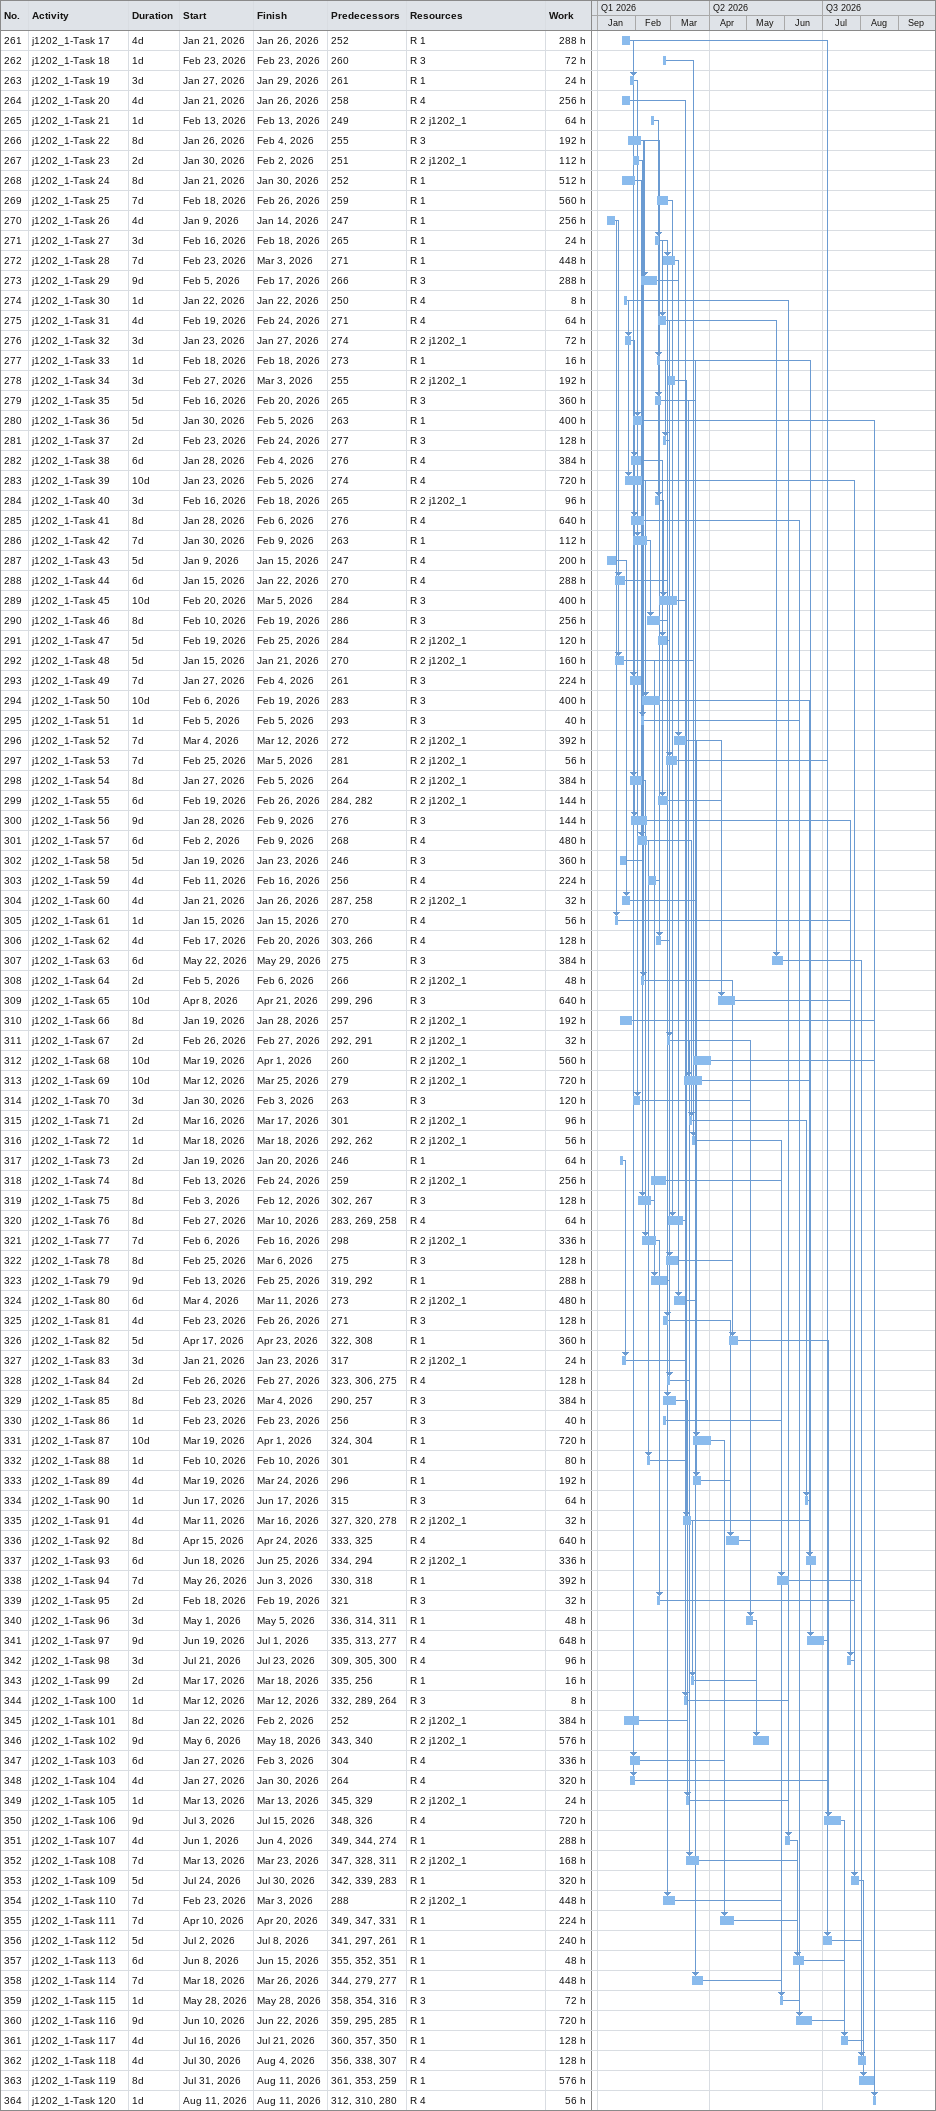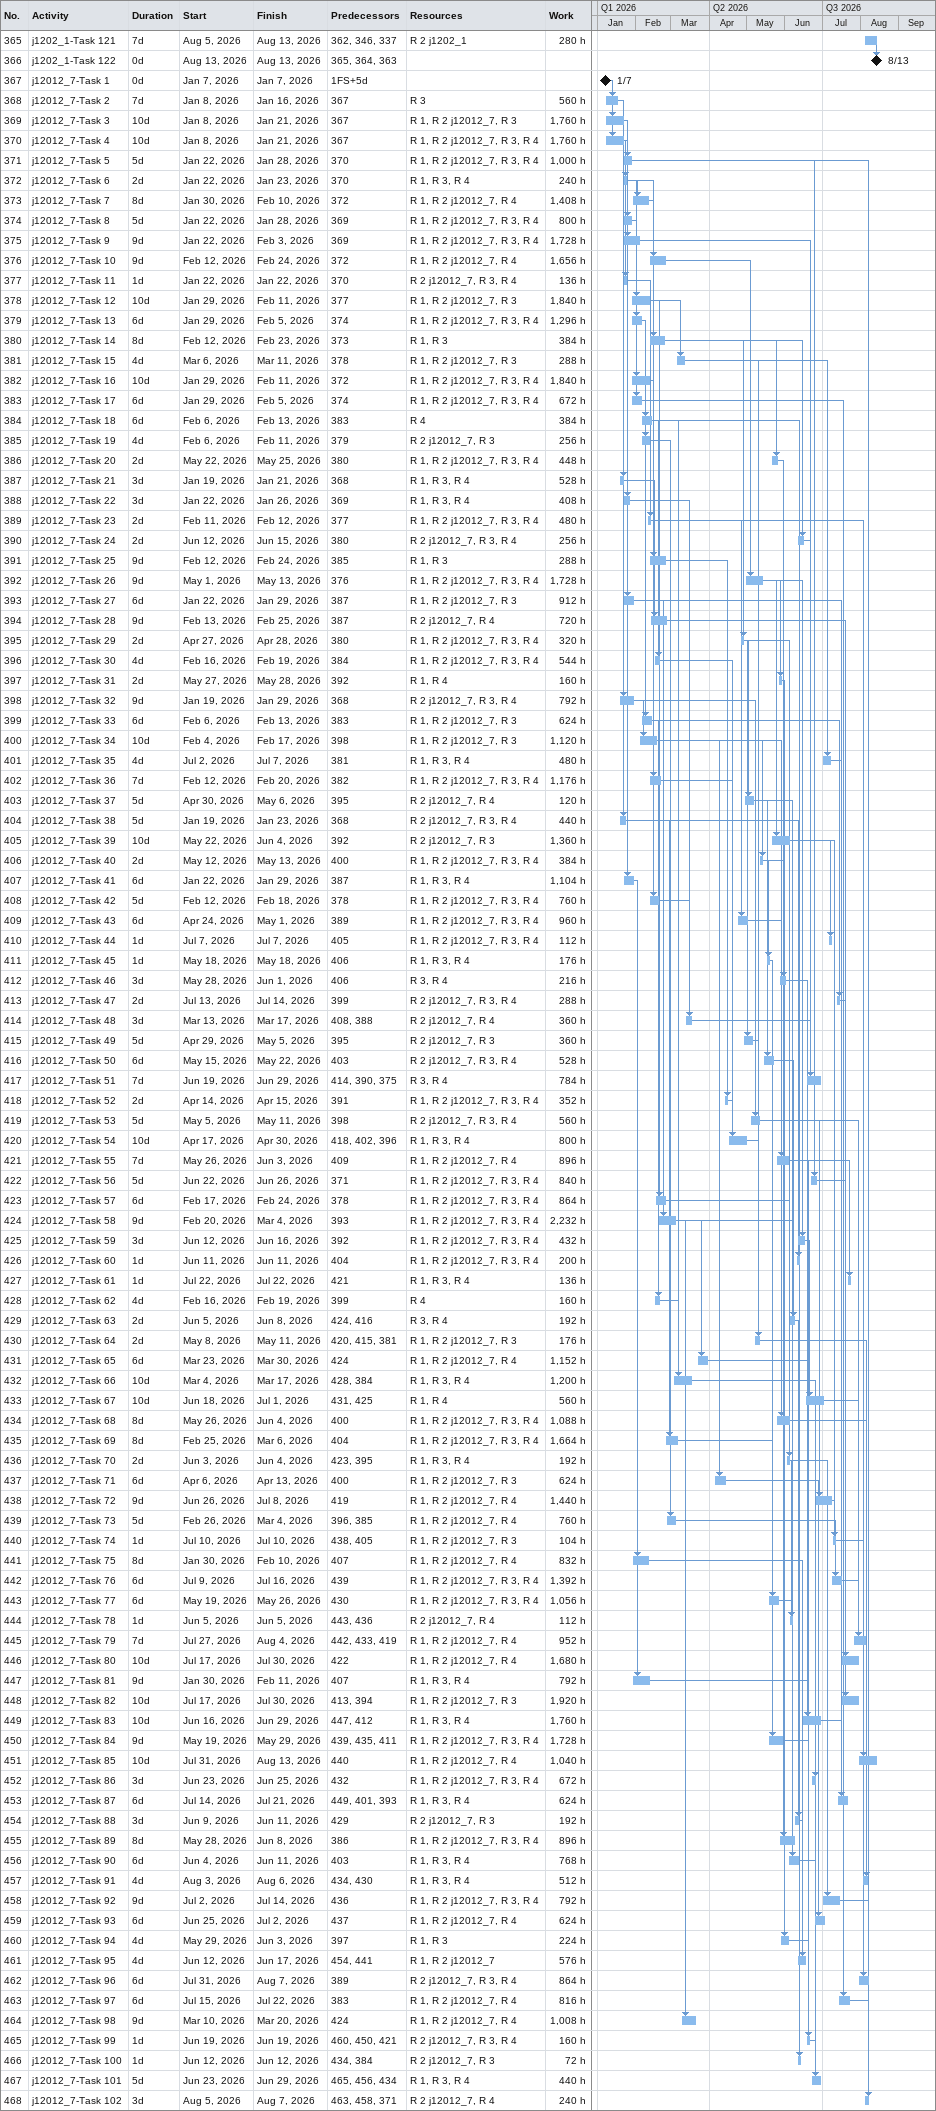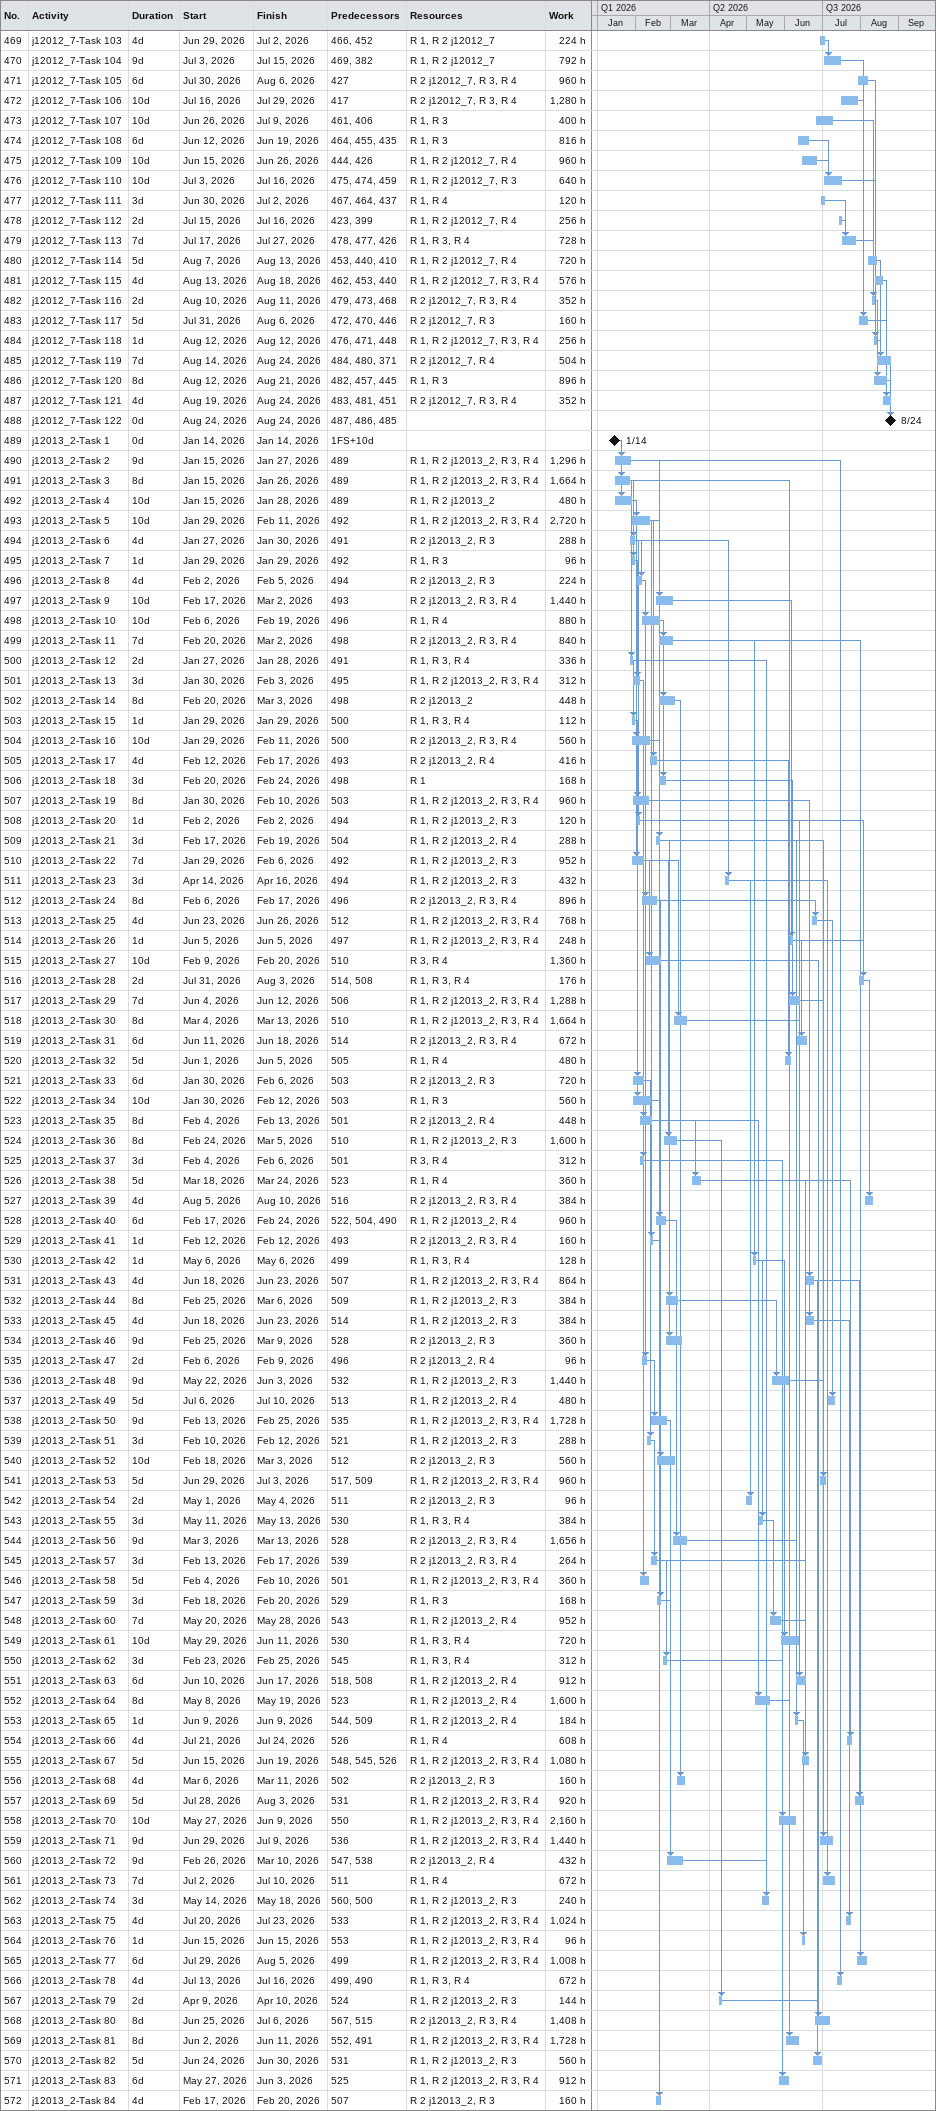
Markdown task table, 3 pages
| ID | Task | Duration | Start | Finish | Predecessors | Resources | Work (h) |
|---|---|---|---|---|---|---|---|
| 261 | j1202_1-Task 17 | 4d | 2026-01-21 | 2026-01-26 | 252 | R 1 | 288 |
| 262 | j1202_1-Task 18 | 1d | 2026-02-23 | 2026-02-23 | 260 | R 3 | 72 |
| 263 | j1202_1-Task 19 | 3d | 2026-01-27 | 2026-01-29 | 261 | R 1 | 24 |
| 264 | j1202_1-Task 20 | 4d | 2026-01-21 | 2026-01-26 | 258 | R 4 | 256 |
| 265 | j1202_1-Task 21 | 1d | 2026-02-13 | 2026-02-13 | 249 | R 2 j1202_1 | 64 |
| 266 | j1202_1-Task 22 | 8d | 2026-01-26 | 2026-02-04 | 255 | R 3 | 192 |
| 267 | j1202_1-Task 23 | 2d | 2026-01-30 | 2026-02-02 | 251 | R 2 j1202_1 | 112 |
| 268 | j1202_1-Task 24 | 8d | 2026-01-21 | 2026-01-30 | 252 | R 1 | 512 |
| 269 | j1202_1-Task 25 | 7d | 2026-02-18 | 2026-02-26 | 259 | R 1 | 560 |
| 270 | j1202_1-Task 26 | 4d | 2026-01-09 | 2026-01-14 | 247 | R 1 | 256 |
| 271 | j1202_1-Task 27 | 3d | 2026-02-16 | 2026-02-18 | 265 | R 1 | 24 |
| 272 | j1202_1-Task 28 | 7d | 2026-02-23 | 2026-03-03 | 271 | R 1 | 448 |
| 273 | j1202_1-Task 29 | 9d | 2026-02-05 | 2026-02-17 | 266 | R 3 | 288 |
| 274 | j1202_1-Task 30 | 1d | 2026-01-22 | 2026-01-22 | 250 | R 4 | 8 |
| 275 | j1202_1-Task 31 | 4d | 2026-02-19 | 2026-02-24 | 271 | R 4 | 64 |
| 276 | j1202_1-Task 32 | 3d | 2026-01-23 | 2026-01-27 | 274 | R 2 j1202_1 | 72 |
| 277 | j1202_1-Task 33 | 1d | 2026-02-18 | 2026-02-18 | 273 | R 1 | 16 |
| 278 | j1202_1-Task 34 | 3d | 2026-02-27 | 2026-03-03 | 255 | R 2 j1202_1 | 192 |
| 279 | j1202_1-Task 35 | 5d | 2026-02-16 | 2026-02-20 | 265 | R 3 | 360 |
| 280 | j1202_1-Task 36 | 5d | 2026-01-30 | 2026-02-05 | 263 | R 1 | 400 |
| 281 | j1202_1-Task 37 | 2d | 2026-02-23 | 2026-02-24 | 277 | R 3 | 128 |
| 282 | j1202_1-Task 38 | 6d | 2026-01-28 | 2026-02-04 | 276 | R 4 | 384 |
| 283 | j1202_1-Task 39 | 10d | 2026-01-23 | 2026-02-05 | 274 | R 4 | 720 |
| 284 | j1202_1-Task 40 | 3d | 2026-02-16 | 2026-02-18 | 265 | R 2 j1202_1 | 96 |
| 285 | j1202_1-Task 41 | 8d | 2026-01-28 | 2026-02-06 | 276 | R 4 | 640 |
| 286 | j1202_1-Task 42 | 7d | 2026-01-30 | 2026-02-09 | 263 | R 1 | 112 |
| 287 | j1202_1-Task 43 | 5d | 2026-01-09 | 2026-01-15 | 247 | R 4 | 200 |
| 288 | j1202_1-Task 44 | 6d | 2026-01-15 | 2026-01-22 | 270 | R 4 | 288 |
| 289 | j1202_1-Task 45 | 10d | 2026-02-20 | 2026-03-05 | 284 | R 3 | 400 |
| 290 | j1202_1-Task 46 | 8d | 2026-02-10 | 2026-02-19 | 286 | R 3 | 256 |
| 291 | j1202_1-Task 47 | 5d | 2026-02-19 | 2026-02-25 | 284 | R 2 j1202_1 | 120 |
| 292 | j1202_1-Task 48 | 5d | 2026-01-15 | 2026-01-21 | 270 | R 2 j1202_1 | 160 |
| 293 | j1202_1-Task 49 | 7d | 2026-01-27 | 2026-02-04 | 261 | R 3 | 224 |
| 294 | j1202_1-Task 50 | 10d | 2026-02-06 | 2026-02-19 | 283 | R 3 | 400 |
| 295 | j1202_1-Task 51 | 1d | 2026-02-05 | 2026-02-05 | 293 | R 3 | 40 |
| 296 | j1202_1-Task 52 | 7d | 2026-03-04 | 2026-03-12 | 272 | R 2 j1202_1 | 392 |
| 297 | j1202_1-Task 53 | 7d | 2026-02-25 | 2026-03-05 | 281 | R 2 j1202_1 | 56 |
| 298 | j1202_1-Task 54 | 8d | 2026-01-27 | 2026-02-05 | 264 | R 2 j1202_1 | 384 |
| 299 | j1202_1-Task 55 | 6d | 2026-02-19 | 2026-02-26 | 284, 282 | R 2 j1202_1 | 144 |
| 300 | j1202_1-Task 56 | 9d | 2026-01-28 | 2026-02-09 | 276 | R 3 | 144 |
| 301 | j1202_1-Task 57 | 6d | 2026-02-02 | 2026-02-09 | 268 | R 4 | 480 |
| 302 | j1202_1-Task 58 | 5d | 2026-01-19 | 2026-01-23 | 246 | R 3 | 360 |
| 303 | j1202_1-Task 59 | 4d | 2026-02-11 | 2026-02-16 | 256 | R 4 | 224 |
| 304 | j1202_1-Task 60 | 4d | 2026-01-21 | 2026-01-26 | 287, 258 | R 2 j1202_1 | 32 |
| 305 | j1202_1-Task 61 | 1d | 2026-01-15 | 2026-01-15 | 270 | R 4 | 56 |
| 306 | j1202_1-Task 62 | 4d | 2026-02-17 | 2026-02-20 | 303, 266 | R 4 | 128 |
| 307 | j1202_1-Task 63 | 6d | 2026-05-22 | 2026-05-29 | 275 | R 3 | 384 |
| 308 | j1202_1-Task 64 | 2d | 2026-02-05 | 2026-02-06 | 266 | R 2 j1202_1 | 48 |
| 309 | j1202_1-Task 65 | 10d | 2026-04-08 | 2026-04-21 | 299, 296 | R 3 | 640 |
| 310 | j1202_1-Task 66 | 8d | 2026-01-19 | 2026-01-28 | 257 | R 2 j1202_1 | 192 |
| 311 | j1202_1-Task 67 | 2d | 2026-02-26 | 2026-02-27 | 292, 291 | R 2 j1202_1 | 32 |
| 312 | j1202_1-Task 68 | 10d | 2026-03-19 | 2026-04-01 | 260 | R 2 j1202_1 | 560 |
| 313 | j1202_1-Task 69 | 10d | 2026-03-12 | 2026-03-25 | 279 | R 2 j1202_1 | 720 |
| 314 | j1202_1-Task 70 | 3d | 2026-01-30 | 2026-02-03 | 263 | R 3 | 120 |
| 315 | j1202_1-Task 71 | 2d | 2026-03-16 | 2026-03-17 | 301 | R 2 j1202_1 | 96 |
| 316 | j1202_1-Task 72 | 1d | 2026-03-18 | 2026-03-18 | 292, 262 | R 2 j1202_1 | 56 |
| 317 | j1202_1-Task 73 | 2d | 2026-01-19 | 2026-01-20 | 246 | R 1 | 64 |
| 318 | j1202_1-Task 74 | 8d | 2026-02-13 | 2026-02-24 | 259 | R 2 j1202_1 | 256 |
| 319 | j1202_1-Task 75 | 8d | 2026-02-03 | 2026-02-12 | 302, 267 | R 3 | 128 |
| 320 | j1202_1-Task 76 | 8d | 2026-02-27 | 2026-03-10 | 283, 269, 258 | R 4 | 64 |
| 321 | j1202_1-Task 77 | 7d | 2026-02-06 | 2026-02-16 | 298 | R 2 j1202_1 | 336 |
| 322 | j1202_1-Task 78 | 8d | 2026-02-25 | 2026-03-06 | 275 | R 3 | 128 |
| 323 | j1202_1-Task 79 | 9d | 2026-02-13 | 2026-02-25 | 319, 292 | R 1 | 288 |
| 324 | j1202_1-Task 80 | 6d | 2026-03-04 | 2026-03-11 | 273 | R 2 j1202_1 | 480 |
| 325 | j1202_1-Task 81 | 4d | 2026-02-23 | 2026-02-26 | 271 | R 3 | 128 |
| 326 | j1202_1-Task 82 | 5d | 2026-04-17 | 2026-04-23 | 322, 308 | R 1 | 360 |
| 327 | j1202_1-Task 83 | 3d | 2026-01-21 | 2026-01-23 | 317 | R 2 j1202_1 | 24 |
| 328 | j1202_1-Task 84 | 2d | 2026-02-26 | 2026-02-27 | 323, 306, 275 | R 4 | 128 |
| 329 | j1202_1-Task 85 | 8d | 2026-02-23 | 2026-03-04 | 290, 257 | R 3 | 384 |
| 330 | j1202_1-Task 86 | 1d | 2026-02-23 | 2026-02-23 | 256 | R 3 | 40 |
| 331 | j1202_1-Task 87 | 10d | 2026-03-19 | 2026-04-01 | 324, 304 | R 1 | 720 |
| 332 | j1202_1-Task 88 | 1d | 2026-02-10 | 2026-02-10 | 301 | R 4 | 80 |
| 333 | j1202_1-Task 89 | 4d | 2026-03-19 | 2026-03-24 | 296 | R 1 | 192 |
| 334 | j1202_1-Task 90 | 1d | 2026-06-17 | 2026-06-17 | 315 | R 3 | 64 |
| 335 | j1202_1-Task 91 | 4d | 2026-03-11 | 2026-03-16 | 327, 320, 278 | R 2 j1202_1 | 32 |
| 336 | j1202_1-Task 92 | 8d | 2026-04-15 | 2026-04-24 | 333, 325 | R 4 | 640 |
| 337 | j1202_1-Task 93 | 6d | 2026-06-18 | 2026-06-25 | 334, 294 | R 2 j1202_1 | 336 |
| 338 | j1202_1-Task 94 | 7d | 2026-05-26 | 2026-06-03 | 330, 318 | R 1 | 392 |
| 339 | j1202_1-Task 95 | 2d | 2026-02-18 | 2026-02-19 | 321 | R 3 | 32 |
| 340 | j1202_1-Task 96 | 3d | 2026-05-01 | 2026-05-05 | 336, 314, 311 | R 1 | 48 |
| 341 | j1202_1-Task 97 | 9d | 2026-06-19 | 2026-07-01 | 335, 313, 277 | R 4 | 648 |
| 342 | j1202_1-Task 98 | 3d | 2026-07-21 | 2026-07-23 | 309, 305, 300 | R 4 | 96 |
| 343 | j1202_1-Task 99 | 2d | 2026-03-17 | 2026-03-18 | 335, 256 | R 1 | 16 |
| 344 | j1202_1-Task 100 | 1d | 2026-03-12 | 2026-03-12 | 332, 289, 264 | R 3 | 8 |
| 345 | j1202_1-Task 101 | 8d | 2026-01-22 | 2026-02-02 | 252 | R 2 j1202_1 | 384 |
| 346 | j1202_1-Task 102 | 9d | 2026-05-06 | 2026-05-18 | 343, 340 | R 2 j1202_1 | 576 |
| 347 | j1202_1-Task 103 | 6d | 2026-01-27 | 2026-02-03 | 304 | R 4 | 336 |
| 348 | j1202_1-Task 104 | 4d | 2026-01-27 | 2026-01-30 | 264 | R 4 | 320 |
| 349 | j1202_1-Task 105 | 1d | 2026-03-13 | 2026-03-13 | 345, 329 | R 2 j1202_1 | 24 |
| 350 | j1202_1-Task 106 | 9d | 2026-07-03 | 2026-07-15 | 348, 326 | R 4 | 720 |
| 351 | j1202_1-Task 107 | 4d | 2026-06-01 | 2026-06-04 | 349, 344, 274 | R 1 | 288 |
| 352 | j1202_1-Task 108 | 7d | 2026-03-13 | 2026-03-23 | 347, 328, 311 | R 2 j1202_1 | 168 |
| 353 | j1202_1-Task 109 | 5d | 2026-07-24 | 2026-07-30 | 342, 339, 283 | R 1 | 320 |
| 354 | j1202_1-Task 110 | 7d | 2026-02-23 | 2026-03-03 | 288 | R 2 j1202_1 | 448 |
| 355 | j1202_1-Task 111 | 7d | 2026-04-10 | 2026-04-20 | 349, 347, 331 | R 1 | 224 |
| 356 | j1202_1-Task 112 | 5d | 2026-07-02 | 2026-07-08 | 341, 297, 261 | R 1 | 240 |
| 357 | j1202_1-Task 113 | 6d | 2026-06-08 | 2026-06-15 | 355, 352, 351 | R 1 | 48 |
| 358 | j1202_1-Task 114 | 7d | 2026-03-18 | 2026-03-26 | 344, 279, 277 | R 1 | 448 |
| 359 | j1202_1-Task 115 | 1d | 2026-05-28 | 2026-05-28 | 358, 354, 316 | R 3 | 72 |
| 360 | j1202_1-Task 116 | 9d | 2026-06-10 | 2026-06-22 | 359, 295, 285 | R 1 | 720 |
| 361 | j1202_1-Task 117 | 4d | 2026-07-16 | 2026-07-21 | 360, 357, 350 | R 1 | 128 |
| 362 | j1202_1-Task 118 | 4d | 2026-07-30 | 2026-08-04 | 356, 338, 307 | R 4 | 128 |
| 363 | j1202_1-Task 119 | 8d | 2026-07-31 | 2026-08-11 | 361, 353, 259 | R 1 | 576 |
| 364 | j1202_1-Task 120 | 1d | 2026-08-11 | 2026-08-11 | 312, 310, 280 | R 4 | 56 |
| 365 | j1202_1-Task 121 | 7d | 2026-08-05 | 2026-08-13 | 362, 346, 337 | R 2 j1202_1 | 280 |
| 366 | j1202_1-Task 122 | 0d | 2026-08-13 | 2026-08-13 | 365, 364, 363 |  |  |
| 367 | j12012_7-Task 1 | 0d | 2026-01-07 | 2026-01-07 | 1FS+5d |  |  |
| 368 | j12012_7-Task 2 | 7d | 2026-01-08 | 2026-01-16 | 367 | R 3 | 560 |
| 369 | j12012_7-Task 3 | 10d | 2026-01-08 | 2026-01-21 | 367 | R 1, R 2 j12012_7, R 3 | 1760 |
| 370 | j12012_7-Task 4 | 10d | 2026-01-08 | 2026-01-21 | 367 | R 1, R 2 j12012_7, R 3, R 4 | 1760 |
| 371 | j12012_7-Task 5 | 5d | 2026-01-22 | 2026-01-28 | 370 | R 1, R 2 j12012_7, R 3, R 4 | 1000 |
| 372 | j12012_7-Task 6 | 2d | 2026-01-22 | 2026-01-23 | 370 | R 1, R 3, R 4 | 240 |
| 373 | j12012_7-Task 7 | 8d | 2026-01-30 | 2026-02-10 | 372 | R 1, R 2 j12012_7, R 4 | 1408 |
| 374 | j12012_7-Task 8 | 5d | 2026-01-22 | 2026-01-28 | 369 | R 1, R 2 j12012_7, R 3, R 4 | 800 |
| 375 | j12012_7-Task 9 | 9d | 2026-01-22 | 2026-02-03 | 369 | R 1, R 2 j12012_7, R 3, R 4 | 1728 |
| 376 | j12012_7-Task 10 | 9d | 2026-02-12 | 2026-02-24 | 372 | R 1, R 2 j12012_7, R 4 | 1656 |
| 377 | j12012_7-Task 11 | 1d | 2026-01-22 | 2026-01-22 | 370 | R 2 j12012_7, R 3, R 4 | 136 |
| 378 | j12012_7-Task 12 | 10d | 2026-01-29 | 2026-02-11 | 377 | R 1, R 2 j12012_7, R 3 | 1840 |
| 379 | j12012_7-Task 13 | 6d | 2026-01-29 | 2026-02-05 | 374 | R 1, R 2 j12012_7, R 3, R 4 | 1296 |
| 380 | j12012_7-Task 14 | 8d | 2026-02-12 | 2026-02-23 | 373 | R 1, R 3 | 384 |
| 381 | j12012_7-Task 15 | 4d | 2026-03-06 | 2026-03-11 | 378 | R 1, R 2 j12012_7, R 3 | 288 |
| 382 | j12012_7-Task 16 | 10d | 2026-01-29 | 2026-02-11 | 372 | R 1, R 2 j12012_7, R 3, R 4 | 1840 |
| 383 | j12012_7-Task 17 | 6d | 2026-01-29 | 2026-02-05 | 374 | R 1, R 2 j12012_7, R 3, R 4 | 672 |
| 384 | j12012_7-Task 18 | 6d | 2026-02-06 | 2026-02-13 | 383 | R 4 | 384 |
| 385 | j12012_7-Task 19 | 4d | 2026-02-06 | 2026-02-11 | 379 | R 2 j12012_7, R 3 | 256 |
| 386 | j12012_7-Task 20 | 2d | 2026-05-22 | 2026-05-25 | 380 | R 1, R 2 j12012_7, R 3, R 4 | 448 |
| 387 | j12012_7-Task 21 | 3d | 2026-01-19 | 2026-01-21 | 368 | R 1, R 3, R 4 | 528 |
| 388 | j12012_7-Task 22 | 3d | 2026-01-22 | 2026-01-26 | 369 | R 1, R 3, R 4 | 408 |
| 389 | j12012_7-Task 23 | 2d | 2026-02-11 | 2026-02-12 | 377 | R 1, R 2 j12012_7, R 3, R 4 | 480 |
| 390 | j12012_7-Task 24 | 2d | 2026-06-12 | 2026-06-15 | 380 | R 2 j12012_7, R 3, R 4 | 256 |
| 391 | j12012_7-Task 25 | 9d | 2026-02-12 | 2026-02-24 | 385 | R 1, R 3 | 288 |
| 392 | j12012_7-Task 26 | 9d | 2026-05-01 | 2026-05-13 | 376 | R 1, R 2 j12012_7, R 3, R 4 | 1728 |
| 393 | j12012_7-Task 27 | 6d | 2026-01-22 | 2026-01-29 | 387 | R 1, R 2 j12012_7, R 3 | 912 |
| 394 | j12012_7-Task 28 | 9d | 2026-02-13 | 2026-02-25 | 387 | R 2 j12012_7, R 4 | 720 |
| 395 | j12012_7-Task 29 | 2d | 2026-04-27 | 2026-04-28 | 380 | R 1, R 2 j12012_7, R 3, R 4 | 320 |
| 396 | j12012_7-Task 30 | 4d | 2026-02-16 | 2026-02-19 | 384 | R 1, R 2 j12012_7, R 3, R 4 | 544 |
| 397 | j12012_7-Task 31 | 2d | 2026-05-27 | 2026-05-28 | 392 | R 1, R 4 | 160 |
| 398 | j12012_7-Task 32 | 9d | 2026-01-19 | 2026-01-29 | 368 | R 2 j12012_7, R 3, R 4 | 792 |
| 399 | j12012_7-Task 33 | 6d | 2026-02-06 | 2026-02-13 | 383 | R 1, R 2 j12012_7, R 3 | 624 |
| 400 | j12012_7-Task 34 | 10d | 2026-02-04 | 2026-02-17 | 398 | R 1, R 2 j12012_7, R 3 | 1120 |
| 401 | j12012_7-Task 35 | 4d | 2026-07-02 | 2026-07-07 | 381 | R 1, R 3, R 4 | 480 |
| 402 | j12012_7-Task 36 | 7d | 2026-02-12 | 2026-02-20 | 382 | R 1, R 2 j12012_7, R 3, R 4 | 1176 |
| 403 | j12012_7-Task 37 | 5d | 2026-04-30 | 2026-05-06 | 395 | R 2 j12012_7, R 4 | 120 |
| 404 | j12012_7-Task 38 | 5d | 2026-01-19 | 2026-01-23 | 368 | R 2 j12012_7, R 3, R 4 | 440 |
| 405 | j12012_7-Task 39 | 10d | 2026-05-22 | 2026-06-04 | 392 | R 2 j12012_7, R 3 | 1360 |
| 406 | j12012_7-Task 40 | 2d | 2026-05-12 | 2026-05-13 | 400 | R 1, R 2 j12012_7, R 3, R 4 | 384 |
| 407 | j12012_7-Task 41 | 6d | 2026-01-22 | 2026-01-29 | 387 | R 1, R 3, R 4 | 1104 |
| 408 | j12012_7-Task 42 | 5d | 2026-02-12 | 2026-02-18 | 378 | R 1, R 2 j12012_7, R 3, R 4 | 760 |
| 409 | j12012_7-Task 43 | 6d | 2026-04-24 | 2026-05-01 | 389 | R 1, R 2 j12012_7, R 3, R 4 | 960 |
| 410 | j12012_7-Task 44 | 1d | 2026-07-07 | 2026-07-07 | 405 | R 1, R 2 j12012_7, R 3, R 4 | 112 |
| 411 | j12012_7-Task 45 | 1d | 2026-05-18 | 2026-05-18 | 406 | R 1, R 3, R 4 | 176 |
| 412 | j12012_7-Task 46 | 3d | 2026-05-28 | 2026-06-01 | 406 | R 3, R 4 | 216 |
| 413 | j12012_7-Task 47 | 2d | 2026-07-13 | 2026-07-14 | 399 | R 2 j12012_7, R 3, R 4 | 288 |
| 414 | j12012_7-Task 48 | 3d | 2026-03-13 | 2026-03-17 | 408, 388 | R 2 j12012_7, R 4 | 360 |
| 415 | j12012_7-Task 49 | 5d | 2026-04-29 | 2026-05-05 | 395 | R 2 j12012_7, R 3 | 360 |
| 416 | j12012_7-Task 50 | 6d | 2026-05-15 | 2026-05-22 | 403 | R 2 j12012_7, R 3, R 4 | 528 |
| 417 | j12012_7-Task 51 | 7d | 2026-06-19 | 2026-06-29 | 414, 390, 375 | R 3, R 4 | 784 |
| 418 | j12012_7-Task 52 | 2d | 2026-04-14 | 2026-04-15 | 391 | R 1, R 2 j12012_7, R 3, R 4 | 352 |
| 419 | j12012_7-Task 53 | 5d | 2026-05-05 | 2026-05-11 | 398 | R 2 j12012_7, R 3, R 4 | 560 |
| 420 | j12012_7-Task 54 | 10d | 2026-04-17 | 2026-04-30 | 418, 402, 396 | R 1, R 3, R 4 | 800 |
| 421 | j12012_7-Task 55 | 7d | 2026-05-26 | 2026-06-03 | 409 | R 1, R 2 j12012_7, R 4 | 896 |
| 422 | j12012_7-Task 56 | 5d | 2026-06-22 | 2026-06-26 | 371 | R 1, R 2 j12012_7, R 3, R 4 | 840 |
| 423 | j12012_7-Task 57 | 6d | 2026-02-17 | 2026-02-24 | 378 | R 1, R 2 j12012_7, R 3, R 4 | 864 |
| 424 | j12012_7-Task 58 | 9d | 2026-02-20 | 2026-03-04 | 393 | R 1, R 2 j12012_7, R 3, R 4 | 2232 |
| 425 | j12012_7-Task 59 | 3d | 2026-06-12 | 2026-06-16 | 392 | R 1, R 2 j12012_7, R 3, R 4 | 432 |
| 426 | j12012_7-Task 60 | 1d | 2026-06-11 | 2026-06-11 | 404 | R 1, R 2 j12012_7, R 3, R 4 | 200 |
| 427 | j12012_7-Task 61 | 1d | 2026-07-22 | 2026-07-22 | 421 | R 1, R 3, R 4 | 136 |
| 428 | j12012_7-Task 62 | 4d | 2026-02-16 | 2026-02-19 | 399 | R 4 | 160 |
| 429 | j12012_7-Task 63 | 2d | 2026-06-05 | 2026-06-08 | 424, 416 | R 3, R 4 | 192 |
| 430 | j12012_7-Task 64 | 2d | 2026-05-08 | 2026-05-11 | 420, 415, 381 | R 1, R 2 j12012_7, R 3 | 176 |
| 431 | j12012_7-Task 65 | 6d | 2026-03-23 | 2026-03-30 | 424 | R 1, R 2 j12012_7, R 4 | 1152 |
| 432 | j12012_7-Task 66 | 10d | 2026-03-04 | 2026-03-17 | 428, 384 | R 1, R 3, R 4 | 1200 |
| 433 | j12012_7-Task 67 | 10d | 2026-06-18 | 2026-07-01 | 431, 425 | R 1, R 4 | 560 |
| 434 | j12012_7-Task 68 | 8d | 2026-05-26 | 2026-06-04 | 400 | R 1, R 2 j12012_7, R 3, R 4 | 1088 |
| 435 | j12012_7-Task 69 | 8d | 2026-02-25 | 2026-03-06 | 404 | R 1, R 2 j12012_7, R 3, R 4 | 1664 |
| 436 | j12012_7-Task 70 | 2d | 2026-06-03 | 2026-06-04 | 423, 395 | R 1, R 3, R 4 | 192 |
| 437 | j12012_7-Task 71 | 6d | 2026-04-06 | 2026-04-13 | 400 | R 1, R 2 j12012_7, R 3 | 624 |
| 438 | j12012_7-Task 72 | 9d | 2026-06-26 | 2026-07-08 | 419 | R 1, R 2 j12012_7, R 4 | 1440 |
| 439 | j12012_7-Task 73 | 5d | 2026-02-26 | 2026-03-04 | 396, 385 | R 1, R 2 j12012_7, R 4 | 760 |
| 440 | j12012_7-Task 74 | 1d | 2026-07-10 | 2026-07-10 | 438, 405 | R 1, R 2 j12012_7, R 3 | 104 |
| 441 | j12012_7-Task 75 | 8d | 2026-01-30 | 2026-02-10 | 407 | R 1, R 2 j12012_7, R 4 | 832 |
| 442 | j12012_7-Task 76 | 6d | 2026-07-09 | 2026-07-16 | 439 | R 1, R 2 j12012_7, R 3, R 4 | 1392 |
| 443 | j12012_7-Task 77 | 6d | 2026-05-19 | 2026-05-26 | 430 | R 1, R 2 j12012_7, R 3, R 4 | 1056 |
| 444 | j12012_7-Task 78 | 1d | 2026-06-05 | 2026-06-05 | 443, 436 | R 2 j12012_7, R 4 | 112 |
| 445 | j12012_7-Task 79 | 7d | 2026-07-27 | 2026-08-04 | 442, 433, 419 | R 1, R 2 j12012_7, R 4 | 952 |
| 446 | j12012_7-Task 80 | 10d | 2026-07-17 | 2026-07-30 | 422 | R 1, R 2 j12012_7, R 4 | 1680 |
| 447 | j12012_7-Task 81 | 9d | 2026-01-30 | 2026-02-11 | 407 | R 1, R 3, R 4 | 792 |
| 448 | j12012_7-Task 82 | 10d | 2026-07-17 | 2026-07-30 | 413, 394 | R 1, R 2 j12012_7, R 3 | 1920 |
| 449 | j12012_7-Task 83 | 10d | 2026-06-16 | 2026-06-29 | 447, 412 | R 1, R 3, R 4 | 1760 |
| 450 | j12012_7-Task 84 | 9d | 2026-05-19 | 2026-05-29 | 439, 435, 411 | R 1, R 2 j12012_7, R 3, R 4 | 1728 |
| 451 | j12012_7-Task 85 | 10d | 2026-07-31 | 2026-08-13 | 440 | R 1, R 2 j12012_7, R 4 | 1040 |
| 452 | j12012_7-Task 86 | 3d | 2026-06-23 | 2026-06-25 | 432 | R 1, R 2 j12012_7, R 3, R 4 | 672 |
| 453 | j12012_7-Task 87 | 6d | 2026-07-14 | 2026-07-21 | 449, 401, 393 | R 1, R 3, R 4 | 624 |
| 454 | j12012_7-Task 88 | 3d | 2026-06-09 | 2026-06-11 | 429 | R 2 j12012_7, R 3 | 192 |
| 455 | j12012_7-Task 89 | 8d | 2026-05-28 | 2026-06-08 | 386 | R 1, R 2 j12012_7, R 3, R 4 | 896 |
| 456 | j12012_7-Task 90 | 6d | 2026-06-04 | 2026-06-11 | 403 | R 1, R 3, R 4 | 768 |
| 457 | j12012_7-Task 91 | 4d | 2026-08-03 | 2026-08-06 | 434, 430 | R 1, R 3, R 4 | 512 |
| 458 | j12012_7-Task 92 | 9d | 2026-07-02 | 2026-07-14 | 436 | R 1, R 2 j12012_7, R 3, R 4 | 792 |
| 459 | j12012_7-Task 93 | 6d | 2026-06-25 | 2026-07-02 | 437 | R 1, R 2 j12012_7, R 4 | 624 |
| 460 | j12012_7-Task 94 | 4d | 2026-05-29 | 2026-06-03 | 397 | R 1, R 3 | 224 |
| 461 | j12012_7-Task 95 | 4d | 2026-06-12 | 2026-06-17 | 454, 441 | R 1, R 2 j12012_7 | 576 |
| 462 | j12012_7-Task 96 | 6d | 2026-07-31 | 2026-08-07 | 389 | R 2 j12012_7, R 3, R 4 | 864 |
| 463 | j12012_7-Task 97 | 6d | 2026-07-15 | 2026-07-22 | 383 | R 1, R 2 j12012_7, R 4 | 816 |
| 464 | j12012_7-Task 98 | 9d | 2026-03-10 | 2026-03-20 | 424 | R 1, R 2 j12012_7, R 4 | 1008 |
| 465 | j12012_7-Task 99 | 1d | 2026-06-19 | 2026-06-19 | 460, 450, 421 | R 2 j12012_7, R 3, R 4 | 160 |
| 466 | j12012_7-Task 100 | 1d | 2026-06-12 | 2026-06-12 | 434, 384 | R 2 j12012_7, R 3 | 72 |
| 467 | j12012_7-Task 101 | 5d | 2026-06-23 | 2026-06-29 | 465, 456, 434 | R 1, R 3, R 4 | 440 |
| 468 | j12012_7-Task 102 | 3d | 2026-08-05 | 2026-08-07 | 463, 458, 371 | R 2 j12012_7, R 4 | 240 |
| 469 | j12012_7-Task 103 | 4d | 2026-06-29 | 2026-07-02 | 466, 452 | R 1, R 2 j12012_7 | 224 |
| 470 | j12012_7-Task 104 | 9d | 2026-07-03 | 2026-07-15 | 469, 382 | R 1, R 2 j12012_7 | 792 |
| 471 | j12012_7-Task 105 | 6d | 2026-07-30 | 2026-08-06 | 427 | R 2 j12012_7, R 3, R 4 | 960 |
| 472 | j12012_7-Task 106 | 10d | 2026-07-16 | 2026-07-29 | 417 | R 2 j12012_7, R 3, R 4 | 1280 |
| 473 | j12012_7-Task 107 | 10d | 2026-06-26 | 2026-07-09 | 461, 406 | R 1, R 3 | 400 |
| 474 | j12012_7-Task 108 | 6d | 2026-06-12 | 2026-06-19 | 464, 455, 435 | R 1, R 3 | 816 |
| 475 | j12012_7-Task 109 | 10d | 2026-06-15 | 2026-06-26 | 444, 426 | R 1, R 2 j12012_7, R 4 | 960 |
| 476 | j12012_7-Task 110 | 10d | 2026-07-03 | 2026-07-16 | 475, 474, 459 | R 1, R 2 j12012_7, R 3 | 640 |
| 477 | j12012_7-Task 111 | 3d | 2026-06-30 | 2026-07-02 | 467, 464, 437 | R 1, R 4 | 120 |
| 478 | j12012_7-Task 112 | 2d | 2026-07-15 | 2026-07-16 | 423, 399 | R 1, R 2 j12012_7, R 4 | 256 |
| 479 | j12012_7-Task 113 | 7d | 2026-07-17 | 2026-07-27 | 478, 477, 426 | R 1, R 3, R 4 | 728 |
| 480 | j12012_7-Task 114 | 5d | 2026-08-07 | 2026-08-13 | 453, 440, 410 | R 1, R 2 j12012_7, R 4 | 720 |
| 481 | j12012_7-Task 115 | 4d | 2026-08-13 | 2026-08-18 | 462, 453, 440 | R 1, R 2 j12012_7, R 3, R 4 | 576 |
| 482 | j12012_7-Task 116 | 2d | 2026-08-10 | 2026-08-11 | 479, 473, 468 | R 2 j12012_7, R 3, R 4 | 352 |
| 483 | j12012_7-Task 117 | 5d | 2026-07-31 | 2026-08-06 | 472, 470, 446 | R 2 j12012_7, R 3 | 160 |
| 484 | j12012_7-Task 118 | 1d | 2026-08-12 | 2026-08-12 | 476, 471, 448 | R 1, R 2 j12012_7, R 3, R 4 | 256 |
| 485 | j12012_7-Task 119 | 7d | 2026-08-14 | 2026-08-24 | 484, 480, 371 | R 2 j12012_7, R 4 | 504 |
| 486 | j12012_7-Task 120 | 8d | 2026-08-12 | 2026-08-21 | 482, 457, 445 | R 1, R 3 | 896 |
| 487 | j12012_7-Task 121 | 4d | 2026-08-19 | 2026-08-24 | 483, 481, 451 | R 2 j12012_7, R 3, R 4 | 352 |
| 488 | j12012_7-Task 122 | 0d | 2026-08-24 | 2026-08-24 | 487, 486, 485 |  |  |
| 489 | j12013_2-Task 1 | 0d | 2026-01-14 | 2026-01-14 | 1FS+10d |  |  |
| 490 | j12013_2-Task 2 | 9d | 2026-01-15 | 2026-01-27 | 489 | R 1, R 2 j12013_2, R 3, R 4 | 1296 |
| 491 | j12013_2-Task 3 | 8d | 2026-01-15 | 2026-01-26 | 489 | R 1, R 2 j12013_2, R 3, R 4 | 1664 |
| 492 | j12013_2-Task 4 | 10d | 2026-01-15 | 2026-01-28 | 489 | R 1, R 2 j12013_2 | 480 |
| 493 | j12013_2-Task 5 | 10d | 2026-01-29 | 2026-02-11 | 492 | R 1, R 2 j12013_2, R 3, R 4 | 2720 |
| 494 | j12013_2-Task 6 | 4d | 2026-01-27 | 2026-01-30 | 491 | R 2 j12013_2, R 3 | 288 |
| 495 | j12013_2-Task 7 | 1d | 2026-01-29 | 2026-01-29 | 492 | R 1, R 3 | 96 |
| 496 | j12013_2-Task 8 | 4d | 2026-02-02 | 2026-02-05 | 494 | R 2 j12013_2, R 3 | 224 |
| 497 | j12013_2-Task 9 | 10d | 2026-02-17 | 2026-03-02 | 493 | R 2 j12013_2, R 3, R 4 | 1440 |
| 498 | j12013_2-Task 10 | 10d | 2026-02-06 | 2026-02-19 | 496 | R 1, R 4 | 880 |
| 499 | j12013_2-Task 11 | 7d | 2026-02-20 | 2026-03-02 | 498 | R 2 j12013_2, R 3, R 4 | 840 |
| 500 | j12013_2-Task 12 | 2d | 2026-01-27 | 2026-01-28 | 491 | R 1, R 3, R 4 | 336 |
| 501 | j12013_2-Task 13 | 3d | 2026-01-30 | 2026-02-03 | 495 | R 1, R 2 j12013_2, R 3, R 4 | 312 |
| 502 | j12013_2-Task 14 | 8d | 2026-02-20 | 2026-03-03 | 498 | R 2 j12013_2 | 448 |
| 503 | j12013_2-Task 15 | 1d | 2026-01-29 | 2026-01-29 | 500 | R 1, R 3, R 4 | 112 |
| 504 | j12013_2-Task 16 | 10d | 2026-01-29 | 2026-02-11 | 500 | R 2 j12013_2, R 3, R 4 | 560 |
| 505 | j12013_2-Task 17 | 4d | 2026-02-12 | 2026-02-17 | 493 | R 2 j12013_2, R 4 | 416 |
| 506 | j12013_2-Task 18 | 3d | 2026-02-20 | 2026-02-24 | 498 | R 1 | 168 |
| 507 | j12013_2-Task 19 | 8d | 2026-01-30 | 2026-02-10 | 503 | R 1, R 2 j12013_2, R 3, R 4 | 960 |
| 508 | j12013_2-Task 20 | 1d | 2026-02-02 | 2026-02-02 | 494 | R 1, R 2 j12013_2, R 3 | 120 |
| 509 | j12013_2-Task 21 | 3d | 2026-02-17 | 2026-02-19 | 504 | R 1, R 2 j12013_2, R 4 | 288 |
| 510 | j12013_2-Task 22 | 7d | 2026-01-29 | 2026-02-06 | 492 | R 1, R 2 j12013_2, R 3 | 952 |
| 511 | j12013_2-Task 23 | 3d | 2026-04-14 | 2026-04-16 | 494 | R 1, R 2 j12013_2, R 3 | 432 |
| 512 | j12013_2-Task 24 | 8d | 2026-02-06 | 2026-02-17 | 496 | R 2 j12013_2, R 3, R 4 | 896 |
| 513 | j12013_2-Task 25 | 4d | 2026-06-23 | 2026-06-26 | 512 | R 1, R 2 j12013_2, R 3, R 4 | 768 |
| 514 | j12013_2-Task 26 | 1d | 2026-06-05 | 2026-06-05 | 497 | R 1, R 2 j12013_2, R 3, R 4 | 248 |
| 515 | j12013_2-Task 27 | 10d | 2026-02-09 | 2026-02-20 | 510 | R 3, R 4 | 1360 |
| 516 | j12013_2-Task 28 | 2d | 2026-07-31 | 2026-08-03 | 514, 508 | R 1, R 3, R 4 | 176 |
| 517 | j12013_2-Task 29 | 7d | 2026-06-04 | 2026-06-12 | 506 | R 1, R 2 j12013_2, R 3, R 4 | 1288 |
| 518 | j12013_2-Task 30 | 8d | 2026-03-04 | 2026-03-13 | 510 | R 1, R 2 j12013_2, R 3, R 4 | 1664 |
| 519 | j12013_2-Task 31 | 6d | 2026-06-11 | 2026-06-18 | 514 | R 2 j12013_2, R 3, R 4 | 672 |
| 520 | j12013_2-Task 32 | 5d | 2026-06-01 | 2026-06-05 | 505 | R 1, R 4 | 480 |
| 521 | j12013_2-Task 33 | 6d | 2026-01-30 | 2026-02-06 | 503 | R 2 j12013_2, R 3 | 720 |
| 522 | j12013_2-Task 34 | 10d | 2026-01-30 | 2026-02-12 | 503 | R 1, R 3 | 560 |
| 523 | j12013_2-Task 35 | 8d | 2026-02-04 | 2026-02-13 | 501 | R 2 j12013_2, R 4 | 448 |
| 524 | j12013_2-Task 36 | 8d | 2026-02-24 | 2026-03-05 | 510 | R 1, R 2 j12013_2, R 3 | 1600 |
| 525 | j12013_2-Task 37 | 3d | 2026-02-04 | 2026-02-06 | 501 | R 3, R 4 | 312 |
| 526 | j12013_2-Task 38 | 5d | 2026-03-18 | 2026-03-24 | 523 | R 1, R 4 | 360 |
| 527 | j12013_2-Task 39 | 4d | 2026-08-05 | 2026-08-10 | 516 | R 2 j12013_2, R 3, R 4 | 384 |
| 528 | j12013_2-Task 40 | 6d | 2026-02-17 | 2026-02-24 | 522, 504, 490 | R 1, R 2 j12013_2, R 4 | 960 |
| 529 | j12013_2-Task 41 | 1d | 2026-02-12 | 2026-02-12 | 493 | R 2 j12013_2, R 3, R 4 | 160 |
| 530 | j12013_2-Task 42 | 1d | 2026-05-06 | 2026-05-06 | 499 | R 1, R 3, R 4 | 128 |
| 531 | j12013_2-Task 43 | 4d | 2026-06-18 | 2026-06-23 | 507 | R 1, R 2 j12013_2, R 3, R 4 | 864 |
| 532 | j12013_2-Task 44 | 8d | 2026-02-25 | 2026-03-06 | 509 | R 1, R 2 j12013_2, R 3 | 384 |
| 533 | j12013_2-Task 45 | 4d | 2026-06-18 | 2026-06-23 | 514 | R 1, R 2 j12013_2, R 3 | 384 |
| 534 | j12013_2-Task 46 | 9d | 2026-02-25 | 2026-03-09 | 528 | R 2 j12013_2, R 3 | 360 |
| 535 | j12013_2-Task 47 | 2d | 2026-02-06 | 2026-02-09 | 496 | R 2 j12013_2, R 4 | 96 |
| 536 | j12013_2-Task 48 | 9d | 2026-05-22 | 2026-06-03 | 532 | R 1, R 2 j12013_2, R 3 | 1440 |
| 537 | j12013_2-Task 49 | 5d | 2026-07-06 | 2026-07-10 | 513 | R 1, R 2 j12013_2, R 4 | 480 |
| 538 | j12013_2-Task 50 | 9d | 2026-02-13 | 2026-02-25 | 535 | R 1, R 2 j12013_2, R 3, R 4 | 1728 |
| 539 | j12013_2-Task 51 | 3d | 2026-02-10 | 2026-02-12 | 521 | R 1, R 2 j12013_2, R 3 | 288 |
| 540 | j12013_2-Task 52 | 10d | 2026-02-18 | 2026-03-03 | 512 | R 2 j12013_2, R 3 | 560 |
| 541 | j12013_2-Task 53 | 5d | 2026-06-29 | 2026-07-03 | 517, 509 | R 1, R 2 j12013_2, R 3, R 4 | 960 |
| 542 | j12013_2-Task 54 | 2d | 2026-05-01 | 2026-05-04 | 511 | R 2 j12013_2, R 3 | 96 |
| 543 | j12013_2-Task 55 | 3d | 2026-05-11 | 2026-05-13 | 530 | R 1, R 3, R 4 | 384 |
| 544 | j12013_2-Task 56 | 9d | 2026-03-03 | 2026-03-13 | 528 | R 2 j12013_2, R 3, R 4 | 1656 |
| 545 | j12013_2-Task 57 | 3d | 2026-02-13 | 2026-02-17 | 539 | R 2 j12013_2, R 3, R 4 | 264 |
| 546 | j12013_2-Task 58 | 5d | 2026-02-04 | 2026-02-10 | 501 | R 1, R 2 j12013_2, R 3, R 4 | 360 |
| 547 | j12013_2-Task 59 | 3d | 2026-02-18 | 2026-02-20 | 529 | R 1, R 3 | 168 |
| 548 | j12013_2-Task 60 | 7d | 2026-05-20 | 2026-05-28 | 543 | R 1, R 2 j12013_2, R 4 | 952 |
| 549 | j12013_2-Task 61 | 10d | 2026-05-29 | 2026-06-11 | 530 | R 1, R 3, R 4 | 720 |
| 550 | j12013_2-Task 62 | 3d | 2026-02-23 | 2026-02-25 | 545 | R 1, R 3, R 4 | 312 |
| 551 | j12013_2-Task 63 | 6d | 2026-06-10 | 2026-06-17 | 518, 508 | R 1, R 2 j12013_2, R 4 | 912 |
| 552 | j12013_2-Task 64 | 8d | 2026-05-08 | 2026-05-19 | 523 | R 1, R 2 j12013_2, R 4 | 1600 |
| 553 | j12013_2-Task 65 | 1d | 2026-06-09 | 2026-06-09 | 544, 509 | R 1, R 2 j12013_2, R 4 | 184 |
| 554 | j12013_2-Task 66 | 4d | 2026-07-21 | 2026-07-24 | 526 | R 1, R 4 | 608 |
| 555 | j12013_2-Task 67 | 5d | 2026-06-15 | 2026-06-19 | 548, 545, 526 | R 1, R 2 j12013_2, R 3, R 4 | 1080 |
| 556 | j12013_2-Task 68 | 4d | 2026-03-06 | 2026-03-11 | 502 | R 2 j12013_2, R 3 | 160 |
| 557 | j12013_2-Task 69 | 5d | 2026-07-28 | 2026-08-03 | 531 | R 1, R 2 j12013_2, R 3, R 4 | 920 |
| 558 | j12013_2-Task 70 | 10d | 2026-05-27 | 2026-06-09 | 550 | R 1, R 2 j12013_2, R 3, R 4 | 2160 |
| 559 | j12013_2-Task 71 | 9d | 2026-06-29 | 2026-07-09 | 536 | R 1, R 2 j12013_2, R 3, R 4 | 1440 |
| 560 | j12013_2-Task 72 | 9d | 2026-02-26 | 2026-03-10 | 547, 538 | R 2 j12013_2, R 4 | 432 |
| 561 | j12013_2-Task 73 | 7d | 2026-07-02 | 2026-07-10 | 511 | R 1, R 4 | 672 |
| 562 | j12013_2-Task 74 | 3d | 2026-05-14 | 2026-05-18 | 560, 500 | R 1, R 2 j12013_2, R 3 | 240 |
| 563 | j12013_2-Task 75 | 4d | 2026-07-20 | 2026-07-23 | 533 | R 1, R 2 j12013_2, R 3, R 4 | 1024 |
| 564 | j12013_2-Task 76 | 1d | 2026-06-15 | 2026-06-15 | 553 | R 1, R 2 j12013_2, R 3, R 4 | 96 |
| 565 | j12013_2-Task 77 | 6d | 2026-07-29 | 2026-08-05 | 499 | R 1, R 2 j12013_2, R 3, R 4 | 1008 |
| 566 | j12013_2-Task 78 | 4d | 2026-07-13 | 2026-07-16 | 499, 490 | R 1, R 3, R 4 | 672 |
| 567 | j12013_2-Task 79 | 2d | 2026-04-09 | 2026-04-10 | 524 | R 1, R 2 j12013_2, R 3 | 144 |
| 568 | j12013_2-Task 80 | 8d | 2026-06-25 | 2026-07-06 | 567, 515 | R 2 j12013_2, R 3, R 4 | 1408 |
| 569 | j12013_2-Task 81 | 8d | 2026-06-02 | 2026-06-11 | 552, 491 | R 1, R 2 j12013_2, R 3, R 4 | 1728 |
| 570 | j12013_2-Task 82 | 5d | 2026-06-24 | 2026-06-30 | 531 | R 1, R 2 j12013_2, R 3 | 560 |
| 571 | j12013_2-Task 83 | 6d | 2026-05-27 | 2026-06-03 | 525 | R 1, R 2 j12013_2, R 3, R 4 | 912 |
| 572 | j12013_2-Task 84 | 4d | 2026-02-17 | 2026-02-20 | 507 | R 2 j12013_2, R 3 | 160 |
